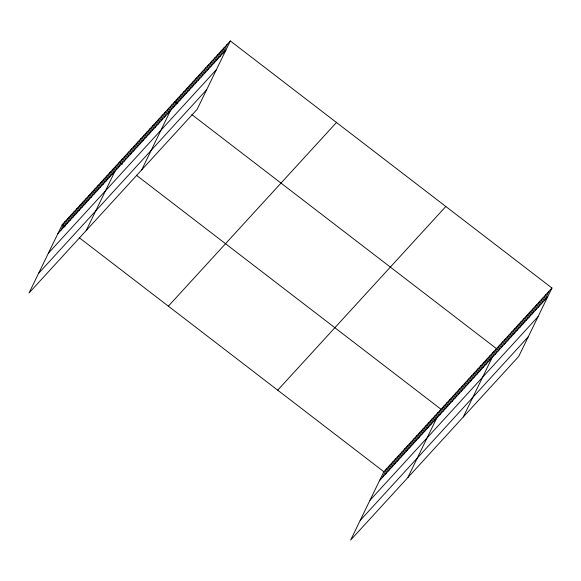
<?xml version="1.0" encoding="UTF-8"?>
<svg xmlns="http://www.w3.org/2000/svg" width="581" height="581" viewBox="0 0 581 581"><rect width="100%" height="100%" fill="white"/><g stroke="black" fill="none" stroke-linecap="round" stroke-linejoin="round"><path stroke-width="0.87" d="M230.345 40.946L62.24 224.629L29.05 292.977L197.162 109.293L230.345 40.946L551.95 288.023L518.76 356.371L350.655 540.054L383.838 471.707L551.95 288.023M60.867 230.352L65.246 221.339M63.881 227.069L68.253 218.049M66.888 223.779L71.26 214.767M69.894 220.497L74.274 211.477M72.901 217.207L77.28 208.194M75.908 213.917L80.287 204.904M78.922 210.634L83.294 201.622M81.928 207.344L86.308 198.332M84.935 204.062L89.314 195.042M87.942 200.772L92.321 191.759M90.956 197.489L95.328 188.469M93.962 194.199L98.334 185.186M96.969 190.909L101.348 181.897M99.976 187.627L104.355 178.607M102.982 184.337L107.362 175.324M105.996 181.054L110.368 172.034M109.003 177.764L113.382 168.751M112.01 174.474L116.389 165.462M86.206 230.526L119.395 162.179L122.228 164.35M118.103 167.822L122.475 158.809M121.182 164.452L125.561 155.439M124.261 161.09L128.641 152.077M127.348 157.72L131.72 148.707M130.427 154.35L134.807 145.337M133.507 150.987L137.886 141.967M136.593 147.618L140.972 138.605M139.672 144.248L144.052 135.235M142.759 140.885L147.131 131.865M145.838 137.515L150.218 128.503M148.918 134.146L153.297 125.133M152.004 130.783L156.376 121.763M155.083 127.413L159.463 118.401M158.163 124.043L162.542 115.031M161.249 120.681L165.629 111.661M164.329 117.311L168.708 108.298M167.415 113.941L171.787 104.929M141.684 169.913L174.874 101.559L177.699 103.738M173.574 107.209L177.953 98.196M176.66 103.839L181.032 94.826M179.74 100.477L184.119 91.457M182.819 97.107L187.198 88.094M185.905 93.737L190.285 84.724M188.985 90.375L193.364 81.355M192.071 87.005L196.443 77.992M195.151 83.635L199.53 74.622M198.23 80.272L202.609 71.252M201.316 76.903L205.689 67.89M204.396 73.533L208.775 64.52M207.475 70.17L211.854 61.15M210.562 66.8L214.941 57.788M213.641 63.431L218.02 54.418M216.728 60.068L221.1 51.048M219.807 56.698L224.186 47.686M222.886 53.329L227.265 44.316M382.472 477.429L386.852 468.417M385.479 474.147L389.858 465.127M388.486 470.857L392.865 461.844M391.5 467.574L395.872 458.554M394.506 464.284L398.886 455.272M397.513 460.994L401.892 451.982M400.52 457.712L404.899 448.692M403.526 454.422L407.906 445.409M406.54 451.139L410.912 442.119M409.547 447.849L413.926 438.837M412.554 444.559L416.933 435.547M415.56 441.277L419.94 432.264M418.574 437.987L422.946 428.974M421.581 434.704L425.96 425.684M424.588 431.414L428.967 422.402M427.594 428.132L431.973 419.112M430.601 424.842L434.98 415.829M433.615 421.552L437.987 412.539M407.811 477.604L441.001 409.249L136.375 175.222M439.701 414.899L444.08 405.887M442.787 411.53L447.159 402.517M445.867 408.167L450.246 399.147M448.946 404.797L453.325 395.784M452.033 401.427L456.405 392.415M455.112 398.065L459.491 389.045M458.191 394.695L462.57 385.682M461.278 391.325L465.657 382.313M464.357 387.963L468.736 378.943M467.444 384.593L471.816 375.58M470.523 381.223L474.902 372.21M473.602 377.861L477.981 368.841M476.689 374.491L481.061 365.478M479.768 371.121L484.147 362.108M482.847 367.758L487.227 358.738M485.934 364.389L490.313 355.376M489.013 361.019L493.392 352.006M463.282 416.991L496.472 348.636L191.853 114.61M495.179 354.287L499.558 345.274M498.258 350.917L502.638 341.904M501.345 347.554L505.717 338.534M504.424 344.184L508.803 335.172M507.503 340.815L511.883 331.802M510.59 337.452L514.969 328.432M513.669 334.082L518.049 325.07M516.756 330.712L521.128 321.7M519.835 327.35L524.215 318.33M522.915 323.98L527.294 314.967M526.001 320.61L530.373 311.598M529.08 317.248L533.46 308.228M532.16 313.878L536.539 304.865M535.246 310.508L539.626 301.495M538.326 307.138L542.705 298.126M541.412 303.776L545.784 294.763M544.491 300.406L548.871 291.393M57.86 233.642L225.973 49.966M48.354 253.222L216.459 69.546M38.557 273.397L206.669 89.714M168.367 306.165L336.479 122.482M277.711 390.171L445.823 206.487M379.466 480.719L547.571 297.036M369.959 500.299L538.064 316.623M360.162 520.474L528.267 336.791M62.24 224.629L65.072 226.801M79.219 237.673L383.838 471.707"/></g></svg>
